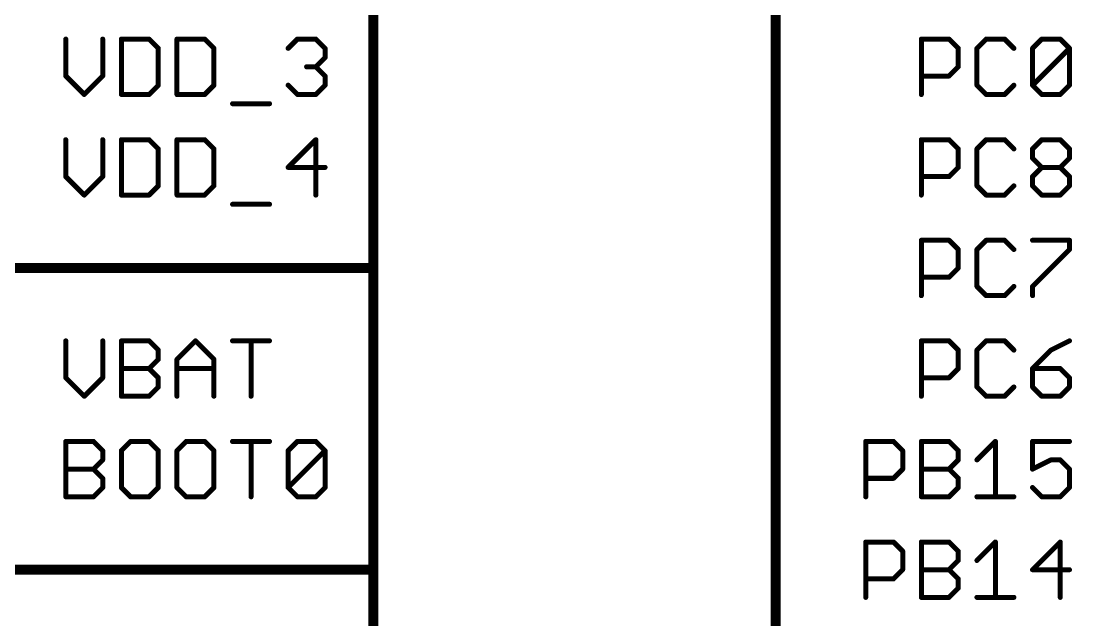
# Model space of a CAD drawing. Extents: x -173 to 61, y -47 to 113.
# Drawn here: x -21.59 to 4.94, y 39.37 to 54.5 of the extents above; entities that cross this region are included whole.
import ezdxf

# ---------------------------------------------------------------- set-up
doc = ezdxf.new("R2010")
doc.units = 0
doc.layers.add('94', color=14, linetype='CONTINUOUS')
doc.layers.add('95', color=251, linetype='CONTINUOUS')

msp = doc.modelspace()

# ---------------------------------------------------------------- linework, layer by layer
at = {"layer": '94', "const_width": 0.254}
for points in [[(-12.7, 66.04), (-12.7, 48.26)], [(-2.54, 55.88), (-2.54, -40.64)], [(-22.86, 48.26), (-12.7, 48.26)], [(-12.7, 48.26), (-12.7, 40.64)], [(-22.86, 40.64), (-12.7, 40.64)], [(-12.7, 40.64), (-12.7, 33.02)]]:
    msp.add_lwpolyline(points, dxfattribs=at)
at = {"layer": '94', "const_width": 0.127}
for points in [[(-12.6365, 48.26, 1), (-12.7635, 48.26)], [(-12.7635, 48.26, 1), (-12.6365, 48.26)], [(-12.7, 48.1965, 1), (-12.7, 48.3235)], [(-12.6365, 40.64, 1), (-12.7635, 40.64)], [(-12.7635, 40.64, 1), (-12.6365, 40.64)], [(-12.7, 40.5765, 1), (-12.7, 40.7035)]]:
    msp.add_lwpolyline(points, format="xyb", dxfattribs=at)
at = {"layer": '95', "const_width": 0.127}
for points in [[(-20.4597, 54.0397), (-20.4597, 53.1076)], [(-19.5276, 53.1076), (-19.5276, 54.0397)], [(-19.0564, 54.0397), (-19.0564, 52.6415)], [(-18.3573, 54.0397), (-19.0564, 54.0397)], [(-18.1243, 53.8067), (-18.3573, 54.0397)], [(-18.1243, 52.8745), (-18.1243, 53.8067)], [(-17.6531, 54.0397), (-17.6531, 52.6415)], [(-16.954, 54.0397), (-17.6531, 54.0397)], [(-16.721, 53.8067), (-16.954, 54.0397)], [(-16.721, 52.8745), (-16.721, 53.8067)], [(-14.8466, 53.8067), (-14.6136, 54.0397)], [(-14.6136, 54.0397), (-14.1475, 54.0397)], [(-14.1475, 54.0397), (-13.9145, 53.8067)], [(-13.9145, 53.8067), (-13.9145, 53.5736)], [(1.1369, 52.6415), (1.1369, 54.0397)], [(1.1369, 54.0397), (1.836, 54.0397)], [(1.836, 54.0397), (2.069, 53.8067)], [(2.069, 53.8067), (2.069, 53.3406)], [(2.7732, 54.0397), (2.5401, 53.8067)], [(2.5401, 53.8067), (2.5401, 52.8745)], [(3.2392, 54.0397), (2.7732, 54.0397)], [(3.4723, 53.8067), (3.2392, 54.0397)], [(3.9434, 53.8067), (4.1764, 54.0397)], [(3.9434, 52.8745), (3.9434, 53.8067)], [(3.9434, 52.8745), (4.8755, 53.8067)], [(4.1764, 54.0397), (4.6425, 54.0397)], [(4.6425, 54.0397), (4.8755, 53.8067)], [(4.8755, 53.8067), (4.8755, 52.8745)], [(-13.9145, 53.5736), (-14.1475, 53.3406)], [(-14.1475, 53.3406), (-14.3805, 53.3406)], [(-14.1475, 53.3406), (-13.9145, 53.1076)], [(2.069, 53.3406), (1.836, 53.1076)], [(-20.4597, 53.1076), (-19.9936, 52.6415)], [(-19.9936, 52.6415), (-19.5276, 53.1076)], [(-13.9145, 53.1076), (-13.9145, 52.8745)], [(1.836, 53.1076), (1.1369, 53.1076)], [(-18.3573, 52.6415), (-18.1243, 52.8745)], [(-16.954, 52.6415), (-16.721, 52.8745)], [(-14.6136, 52.6415), (-14.8466, 52.8745)], [(-13.9145, 52.8745), (-14.1475, 52.6415)], [(2.5401, 52.8745), (2.7732, 52.6415)], [(3.2392, 52.6415), (3.4723, 52.8745)], [(4.1764, 52.6415), (3.9434, 52.8745)], [(4.8755, 52.8745), (4.6425, 52.6415)], [(-19.0564, 52.6415), (-18.3573, 52.6415)], [(-17.6531, 52.6415), (-16.954, 52.6415)], [(-14.1475, 52.6415), (-14.6136, 52.6415)], [(2.7732, 52.6415), (3.2392, 52.6415)], [(4.6425, 52.6415), (4.1764, 52.6415)], [(-16.2499, 52.4085), (-15.3177, 52.4085)], [(-20.4597, 51.4997), (-20.4597, 50.5676)], [(-19.5276, 50.5676), (-19.5276, 51.4997)], [(-19.0564, 51.4997), (-19.0564, 50.1015)], [(-18.3573, 51.4997), (-19.0564, 51.4997)], [(-18.1243, 51.2667), (-18.3573, 51.4997)], [(-17.6531, 51.4997), (-17.6531, 50.1015)], [(-16.954, 51.4997), (-17.6531, 51.4997)], [(-16.721, 51.2667), (-16.954, 51.4997)], [(-14.1475, 51.4997), (-14.8466, 50.8006)], [(-14.1475, 50.1015), (-14.1475, 51.4997)], [(1.1369, 50.1015), (1.1369, 51.4997)], [(1.1369, 51.4997), (1.836, 51.4997)], [(1.836, 51.4997), (2.069, 51.2667)], [(2.7732, 51.4997), (2.5401, 51.2667)], [(3.2392, 51.4997), (2.7732, 51.4997)], [(3.4723, 51.2667), (3.2392, 51.4997)], [(3.9434, 51.2667), (4.1764, 51.4997)], [(4.1764, 51.4997), (4.6425, 51.4997)], [(4.6425, 51.4997), (4.8755, 51.2667)], [(-18.1243, 50.3345), (-18.1243, 51.2667)], [(-16.721, 50.3345), (-16.721, 51.2667)], [(2.069, 51.2667), (2.069, 50.8006)], [(2.5401, 51.2667), (2.5401, 50.3345)], [(3.9434, 51.0336), (3.9434, 51.2667)], [(4.8755, 51.2667), (4.8755, 51.0336)], [(4.1764, 50.8006), (3.9434, 51.0336)], [(4.8755, 51.0336), (4.6425, 50.8006)], [(-14.8466, 50.8006), (-13.9145, 50.8006)], [(2.069, 50.8006), (1.836, 50.5676)], [(3.9434, 50.5676), (4.1764, 50.8006)], [(4.1764, 50.8006), (4.6425, 50.8006)], [(4.6425, 50.8006), (4.8755, 50.5676)], [(-20.4597, 50.5676), (-19.9936, 50.1015)], [(-19.9936, 50.1015), (-19.5276, 50.5676)], [(1.836, 50.5676), (1.1369, 50.5676)], [(3.9434, 50.3345), (3.9434, 50.5676)], [(4.8755, 50.5676), (4.8755, 50.3345)], [(-19.0564, 50.1015), (-18.3573, 50.1015)], [(-18.3573, 50.1015), (-18.1243, 50.3345)], [(-17.6531, 50.1015), (-16.954, 50.1015)], [(-16.954, 50.1015), (-16.721, 50.3345)], [(2.5401, 50.3345), (2.7732, 50.1015)], [(2.7732, 50.1015), (3.2392, 50.1015)], [(3.2392, 50.1015), (3.4723, 50.3345)], [(4.1764, 50.1015), (3.9434, 50.3345)], [(4.6425, 50.1015), (4.1764, 50.1015)], [(4.8755, 50.3345), (4.6425, 50.1015)], [(-16.2499, 49.8685), (-15.3177, 49.8685)], [(1.1369, 47.5615), (1.1369, 48.9597)], [(1.1369, 48.9597), (1.836, 48.9597)], [(1.836, 48.9597), (2.069, 48.7267)], [(2.7732, 48.9597), (2.5401, 48.7267)], [(3.2392, 48.9597), (2.7732, 48.9597)], [(3.4723, 48.7267), (3.2392, 48.9597)], [(3.9434, 48.9597), (4.8755, 48.9597)], [(4.8755, 48.9597), (4.8755, 48.7267)], [(2.069, 48.7267), (2.069, 48.2606)], [(2.5401, 48.7267), (2.5401, 47.7945)], [(4.8755, 48.7267), (3.9434, 47.7945)], [(2.069, 48.2606), (1.836, 48.0276)], [(1.836, 48.0276), (1.1369, 48.0276)], [(2.5401, 47.7945), (2.7732, 47.5615)], [(3.2392, 47.5615), (3.4723, 47.7945)], [(3.9434, 47.7945), (3.9434, 47.5615)], [(2.7732, 47.5615), (3.2392, 47.5615)], [(-20.4597, 46.4197), (-20.4597, 45.4876)], [(-19.5276, 45.4876), (-19.5276, 46.4197)], [(-19.0564, 45.0215), (-19.0564, 46.4197)], [(-19.0564, 46.4197), (-18.3573, 46.4197)], [(-18.3573, 46.4197), (-18.1243, 46.1867)], [(-17.6531, 45.9536), (-17.1871, 46.4197)], [(-17.1871, 46.4197), (-16.721, 45.9536)], [(-16.2499, 46.4197), (-15.3177, 46.4197)], [(-15.7838, 45.0215), (-15.7838, 46.4197)], [(1.1369, 45.0215), (1.1369, 46.4197)], [(1.1369, 46.4197), (1.836, 46.4197)], [(1.836, 46.4197), (2.069, 46.1867)], [(2.7732, 46.4197), (2.5401, 46.1867)], [(3.2392, 46.4197), (2.7732, 46.4197)], [(3.4723, 46.1867), (3.2392, 46.4197)], [(4.8755, 46.4197), (4.4095, 46.1867)], [(-18.1243, 46.1867), (-18.1243, 45.9536)], [(2.069, 46.1867), (2.069, 45.7206)], [(2.5401, 46.1867), (2.5401, 45.2545)], [(4.4095, 46.1867), (3.9434, 45.7206)], [(-18.1243, 45.9536), (-18.3573, 45.7206)], [(-17.6531, 45.0215), (-17.6531, 45.9536)], [(-16.721, 45.9536), (-16.721, 45.0215)], [(-19.0564, 45.7206), (-18.3573, 45.7206)], [(-18.3573, 45.7206), (-18.1243, 45.4876)], [(-17.6531, 45.7206), (-16.721, 45.7206)], [(2.069, 45.7206), (1.836, 45.4876)], [(3.9434, 45.7206), (3.9434, 45.2545)], [(4.6425, 45.7206), (3.9434, 45.7206)], [(4.8755, 45.4876), (4.6425, 45.7206)], [(-20.4597, 45.4876), (-19.9936, 45.0215)], [(-19.9936, 45.0215), (-19.5276, 45.4876)], [(-18.1243, 45.4876), (-18.1243, 45.2545)], [(1.836, 45.4876), (1.1369, 45.4876)], [(4.8755, 45.2545), (4.8755, 45.4876)], [(-18.1243, 45.2545), (-18.3573, 45.0215)], [(2.5401, 45.2545), (2.7732, 45.0215)], [(3.2392, 45.0215), (3.4723, 45.2545)], [(3.9434, 45.2545), (4.1764, 45.0215)], [(4.6425, 45.0215), (4.8755, 45.2545)], [(-18.3573, 45.0215), (-19.0564, 45.0215)], [(2.7732, 45.0215), (3.2392, 45.0215)], [(4.1764, 45.0215), (4.6425, 45.0215)], [(-20.4597, 42.4815), (-20.4597, 43.8797)], [(-20.4597, 43.8797), (-19.7606, 43.8797)], [(-19.7606, 43.8797), (-19.5276, 43.6467)], [(-18.8234, 43.8797), (-19.0564, 43.6467)], [(-18.3573, 43.8797), (-18.8234, 43.8797)], [(-18.1243, 43.6467), (-18.3573, 43.8797)], [(-17.4201, 43.8797), (-17.6531, 43.6467)], [(-16.954, 43.8797), (-17.4201, 43.8797)], [(-16.721, 43.6467), (-16.954, 43.8797)], [(-16.2499, 43.8797), (-15.3177, 43.8797)], [(-15.7838, 42.4815), (-15.7838, 43.8797)], [(-14.8466, 43.6467), (-14.6136, 43.8797)], [(-14.6136, 43.8797), (-14.1475, 43.8797)], [(-14.1475, 43.8797), (-13.9145, 43.6467)], [(-0.2664, 42.4815), (-0.2664, 43.8797)], [(-0.2664, 43.8797), (0.4327, 43.8797)], [(0.4327, 43.8797), (0.6657, 43.6467)], [(1.1369, 42.4815), (1.1369, 43.8797)], [(1.1369, 43.8797), (1.836, 43.8797)], [(1.836, 43.8797), (2.069, 43.6467)], [(2.5401, 43.4136), (3.0062, 43.8797)], [(3.0062, 43.8797), (3.0062, 42.4815)], [(4.8755, 43.8797), (3.9434, 43.8797)], [(3.9434, 43.8797), (3.9434, 43.1806)], [(-19.5276, 43.6467), (-19.5276, 43.4136)], [(-19.0564, 43.6467), (-19.0564, 42.7145)], [(-18.1243, 42.7145), (-18.1243, 43.6467)], [(-17.6531, 43.6467), (-17.6531, 42.7145)], [(-16.721, 42.7145), (-16.721, 43.6467)], [(-14.8466, 42.7145), (-14.8466, 43.6467)], [(-14.8466, 42.7145), (-13.9145, 43.6467)], [(-13.9145, 43.6467), (-13.9145, 42.7145)], [(0.6657, 43.6467), (0.6657, 43.1806)], [(2.069, 43.6467), (2.069, 43.4136)], [(-20.4597, 43.1806), (-19.7606, 43.1806)], [(-19.5276, 43.4136), (-19.7606, 43.1806)], [(-19.7606, 43.1806), (-19.5276, 42.9476)], [(0.6657, 43.1806), (0.4327, 42.9476)], [(1.1369, 43.1806), (1.836, 43.1806)], [(2.069, 43.4136), (1.836, 43.1806)], [(1.836, 43.1806), (2.069, 42.9476)], [(3.9434, 43.1806), (4.4095, 43.4136)], [(4.4095, 43.4136), (4.6425, 43.4136)], [(4.6425, 43.4136), (4.8755, 43.1806)], [(4.8755, 43.1806), (4.8755, 42.7145)], [(-19.5276, 42.9476), (-19.5276, 42.7145)], [(0.4327, 42.9476), (-0.2664, 42.9476)], [(2.069, 42.9476), (2.069, 42.7145)], [(-19.5276, 42.7145), (-19.7606, 42.4815)], [(-19.0564, 42.7145), (-18.8234, 42.4815)], [(-18.3573, 42.4815), (-18.1243, 42.7145)], [(-17.6531, 42.7145), (-17.4201, 42.4815)], [(-16.954, 42.4815), (-16.721, 42.7145)], [(-14.6136, 42.4815), (-14.8466, 42.7145)], [(-13.9145, 42.7145), (-14.1475, 42.4815)], [(2.069, 42.7145), (1.836, 42.4815)], [(4.1764, 42.4815), (3.9434, 42.7145)], [(4.8755, 42.7145), (4.6425, 42.4815)], [(-19.7606, 42.4815), (-20.4597, 42.4815)], [(-18.8234, 42.4815), (-18.3573, 42.4815)], [(-17.4201, 42.4815), (-16.954, 42.4815)], [(-14.1475, 42.4815), (-14.6136, 42.4815)], [(1.836, 42.4815), (1.1369, 42.4815)], [(2.5401, 42.4815), (3.4723, 42.4815)], [(4.6425, 42.4815), (4.1764, 42.4815)], [(-0.2664, 39.9415), (-0.2664, 41.3397)], [(-0.2664, 41.3397), (0.4327, 41.3397)], [(0.4327, 41.3397), (0.6657, 41.1067)], [(1.1369, 39.9415), (1.1369, 41.3397)], [(1.1369, 41.3397), (1.836, 41.3397)], [(1.836, 41.3397), (2.069, 41.1067)], [(2.5401, 40.8736), (3.0062, 41.3397)], [(3.0062, 41.3397), (3.0062, 39.9415)], [(4.6425, 41.3397), (3.9434, 40.6406)], [(4.6425, 39.9415), (4.6425, 41.3397)], [(0.6657, 41.1067), (0.6657, 40.6406)], [(2.069, 41.1067), (2.069, 40.8736)], [(2.069, 40.8736), (1.836, 40.6406)], [(0.6657, 40.6406), (0.4327, 40.4076)], [(1.1369, 40.6406), (1.836, 40.6406)], [(1.836, 40.6406), (2.069, 40.4076)], [(3.9434, 40.6406), (4.8755, 40.6406)], [(0.4327, 40.4076), (-0.2664, 40.4076)], [(2.069, 40.4076), (2.069, 40.1745)], [(2.069, 40.1745), (1.836, 39.9415)], [(1.836, 39.9415), (1.1369, 39.9415)], [(2.5401, 39.9415), (3.4723, 39.9415)]]:
    msp.add_lwpolyline(points, dxfattribs=at)
at = {"layer": '95', "const_width": 0.0635}
for points in [[(-20.428, 54.0397, 1), (-20.4915, 54.0397)], [(-19.4958, 54.0397, 1), (-19.5593, 54.0397)], [(-19.0247, 54.0397, 1), (-19.0882, 54.0397)], [(-19.0564, 54.0714, 1), (-19.0564, 54.0079)], [(-18.3349, 54.0621, 1), (-18.3798, 54.0172)], [(-18.3573, 54.0079, 1), (-18.3573, 54.0714)], [(-18.0925, 53.8067, 1), (-18.156, 53.8067)], [(-18.1467, 53.7842, 1), (-18.1018, 53.8291)], [(-17.6214, 54.0397, 1), (-17.6849, 54.0397)], [(-17.6531, 54.0714, 1), (-17.6531, 54.0079)], [(-16.9316, 54.0621, 1), (-16.9765, 54.0172)], [(-16.954, 54.0079, 1), (-16.954, 54.0714)], [(-16.6893, 53.8067, 1), (-16.7528, 53.8067)], [(-16.7435, 53.7842, 1), (-16.6986, 53.8291)], [(-14.869, 53.8291, 1), (-14.8241, 53.7842)], [(-14.6136, 54.0714, 1), (-14.6136, 54.0079)], [(-14.5911, 54.0172, 1), (-14.636, 54.0621)], [(-14.125, 54.0621, 1), (-14.1699, 54.0172)], [(-14.1475, 54.0079, 1), (-14.1475, 54.0714)], [(-13.8827, 53.8067, 1), (-13.9462, 53.8067)], [(-13.9369, 53.7842, 1), (-13.892, 53.8291)], [(1.1686, 54.0397, 1), (1.1051, 54.0397)], [(1.1369, 54.0714, 1), (1.1369, 54.0079)], [(1.8584, 54.0621, 1), (1.8135, 54.0172)], [(1.836, 54.0079, 1), (1.836, 54.0714)], [(2.1007, 53.8067, 1), (2.0372, 53.8067)], [(2.0465, 53.7842, 1), (2.0914, 53.8291)], [(2.5719, 53.8067, 1), (2.5084, 53.8067)], [(2.5177, 53.8291, 1), (2.5626, 53.7842)], [(2.7732, 54.0714, 1), (2.7732, 54.0079)], [(2.7956, 54.0172, 1), (2.7507, 54.0621)], [(3.2617, 54.0621, 1), (3.2168, 54.0172)], [(3.2392, 54.0079, 1), (3.2392, 54.0714)], [(3.4498, 53.7842, 1), (3.4947, 53.8291)], [(3.9752, 53.8067, 1), (3.9117, 53.8067)], [(3.921, 53.8291, 1), (3.9659, 53.7842)], [(4.1764, 54.0714, 1), (4.1764, 54.0079)], [(4.1989, 54.0172, 1), (4.154, 54.0621)], [(4.665, 54.0621, 1), (4.6201, 54.0172)], [(4.6425, 54.0079, 1), (4.6425, 54.0714)], [(4.9073, 53.8067, 1), (4.8438, 53.8067)], [(4.898, 53.7842, 1), (4.8531, 53.8291)], [(4.8531, 53.7842, 1), (4.898, 53.8291)], [(-13.9462, 53.5736, 1), (-13.8827, 53.5736)], [(-13.892, 53.5512, 1), (-13.9369, 53.5961)], [(-14.3805, 53.3723, 1), (-14.3805, 53.3088)], [(-14.125, 53.363, 1), (-14.1699, 53.3181)], [(-14.1699, 53.363, 1), (-14.125, 53.3181)], [(-14.1475, 53.3088, 1), (-14.1475, 53.3723)], [(2.0372, 53.3406, 1), (2.1007, 53.3406)], [(2.0914, 53.3181, 1), (2.0465, 53.363)], [(-20.4372, 53.13, 1), (-20.4822, 53.0851)], [(-20.4915, 53.1076, 1), (-20.428, 53.1076)], [(-19.5593, 53.1076, 1), (-19.4958, 53.1076)], [(-19.5051, 53.0851, 1), (-19.55, 53.13)], [(-13.8827, 53.1076, 1), (-13.9462, 53.1076)], [(-13.9369, 53.0851, 1), (-13.892, 53.13)], [(1.1369, 53.1393, 1), (1.1369, 53.0758)], [(1.8135, 53.13, 1), (1.8584, 53.0851)], [(1.836, 53.0758, 1), (1.836, 53.1393)], [(-18.156, 52.8745, 1), (-18.0925, 52.8745)], [(-18.1018, 52.8521, 1), (-18.1467, 52.897)], [(-16.7528, 52.8745, 1), (-16.6893, 52.8745)], [(-16.6986, 52.8521, 1), (-16.7435, 52.897)], [(-14.8241, 52.897, 1), (-14.869, 52.8521)], [(-13.9462, 52.8745, 1), (-13.8827, 52.8745)], [(-13.892, 52.8521, 1), (-13.9369, 52.897)], [(2.5084, 52.8745, 1), (2.5719, 52.8745)], [(2.5626, 52.897, 1), (2.5177, 52.8521)], [(3.4947, 52.8521, 1), (3.4498, 52.897)], [(3.9659, 52.897, 1), (3.921, 52.8521)], [(3.921, 52.897, 1), (3.9659, 52.8521)], [(3.9117, 52.8745, 1), (3.9752, 52.8745)], [(4.8438, 52.8745, 1), (4.9073, 52.8745)], [(4.898, 52.8521, 1), (4.8531, 52.897)], [(-20.0161, 52.664, 1), (-19.9712, 52.619)], [(-20.0161, 52.619, 1), (-19.9712, 52.664)], [(-19.0564, 52.6733, 1), (-19.0564, 52.6097)], [(-19.0882, 52.6415, 1), (-19.0247, 52.6415)], [(-18.3798, 52.664, 1), (-18.3349, 52.619)], [(-18.3573, 52.6097, 1), (-18.3573, 52.6733)], [(-17.6531, 52.6733, 1), (-17.6531, 52.6097)], [(-17.6849, 52.6415, 1), (-17.6214, 52.6415)], [(-16.9765, 52.664, 1), (-16.9316, 52.619)], [(-16.954, 52.6097, 1), (-16.954, 52.6733)], [(-14.6136, 52.6733, 1), (-14.6136, 52.6097)], [(-14.636, 52.619, 1), (-14.5911, 52.664)], [(-14.1699, 52.664, 1), (-14.125, 52.619)], [(-14.1475, 52.6097, 1), (-14.1475, 52.6733)], [(1.1051, 52.6415, 1), (1.1686, 52.6415)], [(2.7732, 52.6733, 1), (2.7732, 52.6097)], [(2.7507, 52.619, 1), (2.7956, 52.664)], [(3.2168, 52.664, 1), (3.2617, 52.619)], [(3.2392, 52.6097, 1), (3.2392, 52.6733)], [(4.1764, 52.6733, 1), (4.1764, 52.6097)], [(4.154, 52.619, 1), (4.1989, 52.664)], [(4.6201, 52.664, 1), (4.665, 52.619)], [(4.6425, 52.6097, 1), (4.6425, 52.6733)], [(-16.2499, 52.4402, 1), (-16.2499, 52.3767)], [(-15.3177, 52.3767, 1), (-15.3177, 52.4402)], [(-20.428, 51.4997, 1), (-20.4915, 51.4997)], [(-19.4958, 51.4997, 1), (-19.5593, 51.4997)], [(-19.0247, 51.4997, 1), (-19.0882, 51.4997)], [(-19.0564, 51.5314, 1), (-19.0564, 51.4679)], [(-18.3349, 51.5221, 1), (-18.3798, 51.4772)], [(-18.3573, 51.4679, 1), (-18.3573, 51.5314)], [(-17.6214, 51.4997, 1), (-17.6849, 51.4997)], [(-17.6531, 51.5314, 1), (-17.6531, 51.4679)], [(-16.9316, 51.5221, 1), (-16.9765, 51.4772)], [(-16.954, 51.4679, 1), (-16.954, 51.5314)], [(-14.1157, 51.4997, 1), (-14.1792, 51.4997)], [(-14.125, 51.4772, 1), (-14.1699, 51.5221)], [(1.1686, 51.4997, 1), (1.1051, 51.4997)], [(1.1369, 51.5314, 1), (1.1369, 51.4679)], [(1.8584, 51.5221, 1), (1.8135, 51.4772)], [(1.836, 51.4679, 1), (1.836, 51.5314)], [(2.7732, 51.5314, 1), (2.7732, 51.4679)], [(2.7956, 51.4772, 1), (2.7507, 51.5221)], [(3.2617, 51.5221, 1), (3.2168, 51.4772)], [(3.2392, 51.4679, 1), (3.2392, 51.5314)], [(4.1764, 51.5314, 1), (4.1764, 51.4679)], [(4.1989, 51.4772, 1), (4.154, 51.5221)], [(4.665, 51.5221, 1), (4.6201, 51.4772)], [(4.6425, 51.4679, 1), (4.6425, 51.5314)], [(-18.0925, 51.2667, 1), (-18.156, 51.2667)], [(-18.1467, 51.2442, 1), (-18.1018, 51.2891)], [(-16.6893, 51.2667, 1), (-16.7528, 51.2667)], [(-16.7435, 51.2442, 1), (-16.6986, 51.2891)], [(2.1007, 51.2667, 1), (2.0372, 51.2667)], [(2.0465, 51.2442, 1), (2.0914, 51.2891)], [(2.5719, 51.2667, 1), (2.5084, 51.2667)], [(2.5177, 51.2891, 1), (2.5626, 51.2442)], [(3.4498, 51.2442, 1), (3.4947, 51.2891)], [(3.9752, 51.2667, 1), (3.9117, 51.2667)], [(3.921, 51.2891, 1), (3.9659, 51.2442)], [(4.9073, 51.2667, 1), (4.8438, 51.2667)], [(4.8531, 51.2442, 1), (4.898, 51.2891)], [(3.9659, 51.0561, 1), (3.921, 51.0112)], [(3.9117, 51.0336, 1), (3.9752, 51.0336)], [(4.8438, 51.0336, 1), (4.9073, 51.0336)], [(4.898, 51.0112, 1), (4.8531, 51.0561)], [(-14.8466, 50.8323, 1), (-14.8466, 50.7688)], [(-14.869, 50.823, 1), (-14.8241, 50.7781)], [(-13.9145, 50.7688, 1), (-13.9145, 50.8323)], [(2.0372, 50.8006, 1), (2.1007, 50.8006)], [(2.0914, 50.7781, 1), (2.0465, 50.823)], [(4.1764, 50.8323, 1), (4.1764, 50.7688)], [(4.1989, 50.7781, 1), (4.154, 50.823)], [(4.154, 50.7781, 1), (4.1989, 50.823)], [(4.665, 50.823, 1), (4.6201, 50.7781)], [(4.6201, 50.823, 1), (4.665, 50.7781)], [(4.6425, 50.7688, 1), (4.6425, 50.8323)], [(-20.4372, 50.59, 1), (-20.4822, 50.5451)], [(-20.4915, 50.5676, 1), (-20.428, 50.5676)], [(-19.5593, 50.5676, 1), (-19.4958, 50.5676)], [(-19.5051, 50.5451, 1), (-19.55, 50.59)], [(1.1369, 50.5993, 1), (1.1369, 50.5358)], [(1.8135, 50.59, 1), (1.8584, 50.5451)], [(1.836, 50.5358, 1), (1.836, 50.5993)], [(3.9752, 50.5676, 1), (3.9117, 50.5676)], [(3.921, 50.59, 1), (3.9659, 50.5451)], [(4.9073, 50.5676, 1), (4.8438, 50.5676)], [(4.8531, 50.5451, 1), (4.898, 50.59)], [(-20.0161, 50.124, 1), (-19.9712, 50.079)], [(-20.0161, 50.079, 1), (-19.9712, 50.124)], [(-19.0564, 50.1333, 1), (-19.0564, 50.0697)], [(-18.3798, 50.124, 1), (-18.3349, 50.079)], [(-18.3573, 50.0697, 1), (-18.3573, 50.1333)], [(-18.156, 50.3345, 1), (-18.0925, 50.3345)], [(-18.1018, 50.3121, 1), (-18.1467, 50.357)], [(-17.6531, 50.1333, 1), (-17.6531, 50.0697)], [(-16.9765, 50.124, 1), (-16.9316, 50.079)], [(-16.954, 50.0697, 1), (-16.954, 50.1333)], [(-16.7528, 50.3345, 1), (-16.6893, 50.3345)], [(-16.6986, 50.3121, 1), (-16.7435, 50.357)], [(2.5084, 50.3345, 1), (2.5719, 50.3345)], [(2.5626, 50.357, 1), (2.5177, 50.3121)], [(2.7732, 50.1333, 1), (2.7732, 50.0697)], [(2.7507, 50.079, 1), (2.7956, 50.124)], [(3.2168, 50.124, 1), (3.2617, 50.079)], [(3.2392, 50.0697, 1), (3.2392, 50.1333)], [(3.4947, 50.3121, 1), (3.4498, 50.357)], [(3.9659, 50.357, 1), (3.921, 50.3121)], [(3.9117, 50.3345, 1), (3.9752, 50.3345)], [(4.1764, 50.1333, 1), (4.1764, 50.0697)], [(4.154, 50.079, 1), (4.1989, 50.124)], [(4.6201, 50.124, 1), (4.665, 50.079)], [(4.6425, 50.0697, 1), (4.6425, 50.1333)], [(4.8438, 50.3345, 1), (4.9073, 50.3345)], [(4.898, 50.3121, 1), (4.8531, 50.357)], [(-19.0882, 50.1015, 1), (-19.0247, 50.1015)], [(-17.6849, 50.1015, 1), (-17.6214, 50.1015)], [(-16.2499, 49.9002, 1), (-16.2499, 49.8367)], [(-15.3177, 49.8367, 1), (-15.3177, 49.9002)], [(-14.1792, 50.1015, 1), (-14.1157, 50.1015)], [(1.1051, 50.1015, 1), (1.1686, 50.1015)], [(1.1686, 48.9597, 1), (1.1051, 48.9597)], [(1.1369, 48.9914, 1), (1.1369, 48.9279)], [(1.8584, 48.9821, 1), (1.8135, 48.9372)], [(1.836, 48.9279, 1), (1.836, 48.9914)], [(2.7732, 48.9914, 1), (2.7732, 48.9279)], [(2.7956, 48.9372, 1), (2.7507, 48.9821)], [(3.2617, 48.9821, 1), (3.2168, 48.9372)], [(3.2392, 48.9279, 1), (3.2392, 48.9914)], [(3.9434, 48.9914, 1), (3.9434, 48.9279)], [(4.9073, 48.9597, 1), (4.8438, 48.9597)], [(4.8755, 48.9279, 1), (4.8755, 48.9914)], [(2.1007, 48.7267, 1), (2.0372, 48.7267)], [(2.0465, 48.7042, 1), (2.0914, 48.7491)], [(2.5719, 48.7267, 1), (2.5084, 48.7267)], [(2.5177, 48.7491, 1), (2.5626, 48.7042)], [(3.4498, 48.7042, 1), (3.4947, 48.7491)], [(4.8438, 48.7267, 1), (4.9073, 48.7267)], [(4.898, 48.7042, 1), (4.8531, 48.7491)], [(2.0372, 48.2606, 1), (2.1007, 48.2606)], [(2.0914, 48.2381, 1), (2.0465, 48.283)], [(1.1369, 48.0593, 1), (1.1369, 47.9958)], [(1.8135, 48.05, 1), (1.8584, 48.0051)], [(1.836, 47.9958, 1), (1.836, 48.0593)], [(2.5084, 47.7945, 1), (2.5719, 47.7945)], [(2.5626, 47.817, 1), (2.5177, 47.7721)], [(3.4947, 47.7721, 1), (3.4498, 47.817)], [(3.9752, 47.7945, 1), (3.9117, 47.7945)], [(3.921, 47.817, 1), (3.9659, 47.7721)], [(1.1051, 47.5615, 1), (1.1686, 47.5615)], [(2.7732, 47.5933, 1), (2.7732, 47.5297)], [(2.7507, 47.539, 1), (2.7956, 47.584)], [(3.2168, 47.584, 1), (3.2617, 47.539)], [(3.2392, 47.5297, 1), (3.2392, 47.5933)], [(3.9117, 47.5615, 1), (3.9752, 47.5615)], [(-20.428, 46.4197, 1), (-20.4915, 46.4197)], [(-19.4958, 46.4197, 1), (-19.5593, 46.4197)], [(-19.0247, 46.4197, 1), (-19.0882, 46.4197)], [(-19.0564, 46.4514, 1), (-19.0564, 46.3879)], [(-18.3349, 46.4421, 1), (-18.3798, 46.3972)], [(-18.3573, 46.3879, 1), (-18.3573, 46.4514)], [(-17.1646, 46.4421, 1), (-17.2095, 46.3972)], [(-17.1646, 46.3972, 1), (-17.2095, 46.4421)], [(-16.2499, 46.4514, 1), (-16.2499, 46.3879)], [(-15.7521, 46.4197, 1), (-15.8156, 46.4197)], [(-15.3177, 46.3879, 1), (-15.3177, 46.4514)], [(1.1686, 46.4197, 1), (1.1051, 46.4197)], [(1.1369, 46.4514, 1), (1.1369, 46.3879)], [(1.8584, 46.4421, 1), (1.8135, 46.3972)], [(1.836, 46.3879, 1), (1.836, 46.4514)], [(2.7732, 46.4514, 1), (2.7732, 46.3879)], [(2.7956, 46.3972, 1), (2.7507, 46.4421)], [(3.2617, 46.4421, 1), (3.2168, 46.3972)], [(3.2392, 46.3879, 1), (3.2392, 46.4514)], [(4.8897, 46.3913, 1), (4.8613, 46.4481)], [(-18.0925, 46.1867, 1), (-18.156, 46.1867)], [(-18.1467, 46.1642, 1), (-18.1018, 46.2091)], [(2.1007, 46.1867, 1), (2.0372, 46.1867)], [(2.0465, 46.1642, 1), (2.0914, 46.2091)], [(2.5719, 46.1867, 1), (2.5084, 46.1867)], [(2.5177, 46.2091, 1), (2.5626, 46.1642)], [(3.4498, 46.1642, 1), (3.4947, 46.2091)], [(4.3953, 46.2151, 1), (4.4237, 46.1583)], [(4.4319, 46.1642, 1), (4.387, 46.2091)], [(-18.156, 45.9536, 1), (-18.0925, 45.9536)], [(-18.1018, 45.9312, 1), (-18.1467, 45.9761)], [(-17.6214, 45.9536, 1), (-17.6849, 45.9536)], [(-17.6756, 45.9761, 1), (-17.6307, 45.9312)], [(-16.6893, 45.9536, 1), (-16.7528, 45.9536)], [(-16.7435, 45.9312, 1), (-16.6986, 45.9761)], [(-19.0564, 45.7523, 1), (-19.0564, 45.6888)], [(-18.3349, 45.743, 1), (-18.3798, 45.6981)], [(-18.3798, 45.743, 1), (-18.3349, 45.6981)], [(-18.3573, 45.6888, 1), (-18.3573, 45.7523)], [(-17.6531, 45.7523, 1), (-17.6531, 45.6888)], [(-16.721, 45.6888, 1), (-16.721, 45.7523)], [(2.0372, 45.7206, 1), (2.1007, 45.7206)], [(2.0914, 45.6981, 1), (2.0465, 45.743)], [(3.9434, 45.7523, 1), (3.9434, 45.6888)], [(3.9752, 45.7206, 1), (3.9117, 45.7206)], [(3.921, 45.743, 1), (3.9659, 45.6981)], [(4.665, 45.743, 1), (4.6201, 45.6981)], [(4.6425, 45.6888, 1), (4.6425, 45.7523)], [(-20.4372, 45.51, 1), (-20.4822, 45.4651)], [(-20.4915, 45.4876, 1), (-20.428, 45.4876)], [(-19.5593, 45.4876, 1), (-19.4958, 45.4876)], [(-19.5051, 45.4651, 1), (-19.55, 45.51)], [(-18.0925, 45.4876, 1), (-18.156, 45.4876)], [(-18.1467, 45.4651, 1), (-18.1018, 45.51)], [(1.1369, 45.5193, 1), (1.1369, 45.4558)], [(1.8135, 45.51, 1), (1.8584, 45.4651)], [(1.836, 45.4558, 1), (1.836, 45.5193)], [(4.9073, 45.4876, 1), (4.8438, 45.4876)], [(4.8531, 45.4651, 1), (4.898, 45.51)], [(-18.156, 45.2545, 1), (-18.0925, 45.2545)], [(-18.1018, 45.2321, 1), (-18.1467, 45.277)], [(2.5084, 45.2545, 1), (2.5719, 45.2545)], [(2.5626, 45.277, 1), (2.5177, 45.2321)], [(3.4947, 45.2321, 1), (3.4498, 45.277)], [(3.9659, 45.277, 1), (3.921, 45.2321)], [(3.9117, 45.2545, 1), (3.9752, 45.2545)], [(4.8438, 45.2545, 1), (4.9073, 45.2545)], [(4.898, 45.2321, 1), (4.8531, 45.277)], [(-20.0161, 45.044, 1), (-19.9712, 44.999)], [(-20.0161, 44.999, 1), (-19.9712, 45.044)], [(-19.0564, 45.0533, 1), (-19.0564, 44.9898)], [(-19.0882, 45.0215, 1), (-19.0247, 45.0215)], [(-18.3798, 45.044, 1), (-18.3349, 44.999)], [(-18.3573, 44.9898, 1), (-18.3573, 45.0533)], [(-17.6849, 45.0215, 1), (-17.6214, 45.0215)], [(-16.7528, 45.0215, 1), (-16.6893, 45.0215)], [(-15.8156, 45.0215, 1), (-15.7521, 45.0215)], [(1.1051, 45.0215, 1), (1.1686, 45.0215)], [(2.7732, 45.0533, 1), (2.7732, 44.9898)], [(2.7507, 44.999, 1), (2.7956, 45.044)], [(3.2168, 45.044, 1), (3.2617, 44.999)], [(3.2392, 44.9898, 1), (3.2392, 45.0533)], [(4.1764, 45.0533, 1), (4.1764, 44.9898)], [(4.154, 44.999, 1), (4.1989, 45.044)], [(4.6201, 45.044, 1), (4.665, 44.999)], [(4.6425, 44.9898, 1), (4.6425, 45.0533)], [(-20.428, 43.8797, 1), (-20.4915, 43.8797)], [(-20.4597, 43.9114, 1), (-20.4597, 43.8479)], [(-19.7382, 43.9021, 1), (-19.7831, 43.8572)], [(-19.7606, 43.8479, 1), (-19.7606, 43.9114)], [(-18.8234, 43.9114, 1), (-18.8234, 43.8479)], [(-18.8009, 43.8572, 1), (-18.8458, 43.9021)], [(-18.3349, 43.9021, 1), (-18.3798, 43.8572)], [(-18.3573, 43.8479, 1), (-18.3573, 43.9114)], [(-17.4201, 43.9114, 1), (-17.4201, 43.8479)], [(-17.3977, 43.8572, 1), (-17.4426, 43.9021)], [(-16.9316, 43.9021, 1), (-16.9765, 43.8572)], [(-16.954, 43.8479, 1), (-16.954, 43.9114)], [(-16.2499, 43.9114, 1), (-16.2499, 43.8479)], [(-15.7521, 43.8797, 1), (-15.8156, 43.8797)], [(-15.3177, 43.8479, 1), (-15.3177, 43.9114)], [(-14.6136, 43.9114, 1), (-14.6136, 43.8479)], [(-14.5911, 43.8572, 1), (-14.636, 43.9021)], [(-14.125, 43.9021, 1), (-14.1699, 43.8572)], [(-14.1475, 43.8479, 1), (-14.1475, 43.9114)], [(-0.2347, 43.8797, 1), (-0.2982, 43.8797)], [(-0.2664, 43.9114, 1), (-0.2664, 43.8479)], [(0.4551, 43.9021, 1), (0.4102, 43.8572)], [(0.4327, 43.8479, 1), (0.4327, 43.9114)], [(1.1686, 43.8797, 1), (1.1051, 43.8797)], [(1.1369, 43.9114, 1), (1.1369, 43.8479)], [(1.8584, 43.9021, 1), (1.8135, 43.8572)], [(1.836, 43.8479, 1), (1.836, 43.9114)], [(3.038, 43.8797, 1), (2.9745, 43.8797)], [(3.0287, 43.8572, 1), (2.9838, 43.9021)], [(3.9434, 43.9114, 1), (3.9434, 43.8479)], [(3.9752, 43.8797, 1), (3.9117, 43.8797)], [(4.8755, 43.8479, 1), (4.8755, 43.9114)], [(-19.4958, 43.6467, 1), (-19.5593, 43.6467)], [(-19.55, 43.6242, 1), (-19.5051, 43.6691)], [(-19.0247, 43.6467, 1), (-19.0882, 43.6467)], [(-19.0789, 43.6691, 1), (-19.034, 43.6242)], [(-18.0925, 43.6467, 1), (-18.156, 43.6467)], [(-18.1467, 43.6242, 1), (-18.1018, 43.6691)], [(-17.6214, 43.6467, 1), (-17.6849, 43.6467)], [(-17.6756, 43.6691, 1), (-17.6307, 43.6242)], [(-16.6893, 43.6467, 1), (-16.7528, 43.6467)], [(-16.7435, 43.6242, 1), (-16.6986, 43.6691)], [(-14.8148, 43.6467, 1), (-14.8783, 43.6467)], [(-14.869, 43.6691, 1), (-14.8241, 43.6242)], [(-13.8827, 43.6467, 1), (-13.9462, 43.6467)], [(-13.892, 43.6242, 1), (-13.9369, 43.6691)], [(-13.9369, 43.6242, 1), (-13.892, 43.6691)], [(0.6975, 43.6467, 1), (0.634, 43.6467)], [(0.6433, 43.6242, 1), (0.6882, 43.6691)], [(2.1007, 43.6467, 1), (2.0372, 43.6467)], [(2.0465, 43.6242, 1), (2.0914, 43.6691)], [(-20.4597, 43.2123, 1), (-20.4597, 43.1488)], [(-19.7382, 43.203, 1), (-19.7831, 43.1581)], [(-19.7606, 43.1488, 1), (-19.7606, 43.2123)], [(-19.5593, 43.4136, 1), (-19.4958, 43.4136)], [(-19.5051, 43.3912, 1), (-19.55, 43.4361)], [(0.6882, 43.1581, 1), (0.6433, 43.203)], [(1.1369, 43.2123, 1), (1.1369, 43.1488)], [(1.8584, 43.203, 1), (1.8135, 43.1581)], [(1.836, 43.1488, 1), (1.836, 43.2123)], [(2.0372, 43.4136, 1), (2.1007, 43.4136)], [(2.0914, 43.3912, 1), (2.0465, 43.4361)], [(2.5177, 43.4361, 1), (2.5626, 43.3912)], [(4.4095, 43.4454, 1), (4.4095, 43.3819)], [(4.4237, 43.3852, 1), (4.3953, 43.442)], [(4.665, 43.4361, 1), (4.6201, 43.3912)], [(4.6425, 43.3819, 1), (4.6425, 43.4454)], [(4.9073, 43.1806, 1), (4.8438, 43.1806)], [(-19.7831, 43.203, 1), (-19.7382, 43.1581)], [(-19.4958, 42.9476, 1), (-19.5593, 42.9476)], [(-19.55, 42.9251, 1), (-19.5051, 42.97)], [(-0.2664, 42.9793, 1), (-0.2664, 42.9158)], [(0.4102, 42.97, 1), (0.4551, 42.9251)], [(0.4327, 42.9158, 1), (0.4327, 42.9793)], [(0.634, 43.1806, 1), (0.6975, 43.1806)], [(1.8135, 43.203, 1), (1.8584, 43.1581)], [(2.1007, 42.9476, 1), (2.0372, 42.9476)], [(2.0465, 42.9251, 1), (2.0914, 42.97)], [(3.9292, 43.209, 1), (3.9576, 43.1522)], [(3.9117, 43.1806, 1), (3.9752, 43.1806)], [(4.8531, 43.1581, 1), (4.898, 43.203)], [(-19.5593, 42.7145, 1), (-19.4958, 42.7145)], [(-19.5051, 42.6921, 1), (-19.55, 42.737)], [(-19.034, 42.737, 1), (-19.0789, 42.6921)], [(-19.0882, 42.7145, 1), (-19.0247, 42.7145)], [(-18.156, 42.7145, 1), (-18.0925, 42.7145)], [(-18.1018, 42.6921, 1), (-18.1467, 42.737)], [(-17.6307, 42.737, 1), (-17.6756, 42.6921)], [(-17.6849, 42.7145, 1), (-17.6214, 42.7145)], [(-16.7528, 42.7145, 1), (-16.6893, 42.7145)], [(-16.6986, 42.6921, 1), (-16.7435, 42.737)], [(-14.8783, 42.7145, 1), (-14.8148, 42.7145)], [(-14.8241, 42.737, 1), (-14.869, 42.6921)], [(-14.869, 42.737, 1), (-14.8241, 42.6921)], [(-13.9462, 42.7145, 1), (-13.8827, 42.7145)], [(-13.892, 42.6921, 1), (-13.9369, 42.737)], [(2.0372, 42.7145, 1), (2.1007, 42.7145)], [(2.0914, 42.6921, 1), (2.0465, 42.737)], [(3.9659, 42.737, 1), (3.921, 42.6921)], [(4.8438, 42.7145, 1), (4.9073, 42.7145)], [(4.898, 42.6921, 1), (4.8531, 42.737)], [(-20.4597, 42.5133, 1), (-20.4597, 42.4498)], [(-20.4915, 42.4815, 1), (-20.428, 42.4815)], [(-19.7831, 42.504, 1), (-19.7382, 42.459)], [(-19.7606, 42.4498, 1), (-19.7606, 42.5133)], [(-18.8234, 42.5133, 1), (-18.8234, 42.4498)], [(-18.8458, 42.459, 1), (-18.8009, 42.504)], [(-18.3798, 42.504, 1), (-18.3349, 42.459)], [(-18.3573, 42.4498, 1), (-18.3573, 42.5133)], [(-17.4201, 42.5133, 1), (-17.4201, 42.4498)], [(-17.4426, 42.459, 1), (-17.3977, 42.504)], [(-16.9765, 42.504, 1), (-16.9316, 42.459)], [(-16.954, 42.4498, 1), (-16.954, 42.5133)], [(-15.8156, 42.4815, 1), (-15.7521, 42.4815)], [(-14.6136, 42.5133, 1), (-14.6136, 42.4498)], [(-14.636, 42.459, 1), (-14.5911, 42.504)], [(-14.1699, 42.504, 1), (-14.125, 42.459)], [(-14.1475, 42.4498, 1), (-14.1475, 42.5133)], [(-0.2982, 42.4815, 1), (-0.2347, 42.4815)], [(1.1051, 42.4815, 1), (1.1686, 42.4815)], [(1.1369, 42.5133, 1), (1.1369, 42.4498)], [(1.8135, 42.504, 1), (1.8584, 42.459)], [(1.836, 42.4498, 1), (1.836, 42.5133)], [(2.5401, 42.5133, 1), (2.5401, 42.4498)], [(2.9745, 42.4815, 1), (3.038, 42.4815)], [(3.4723, 42.4498, 1), (3.4723, 42.5133)], [(4.1764, 42.5133, 1), (4.1764, 42.4498)], [(4.154, 42.459, 1), (4.1989, 42.504)], [(4.6201, 42.504, 1), (4.665, 42.459)], [(4.6425, 42.4498, 1), (4.6425, 42.5133)], [(-0.2347, 41.3397, 1), (-0.2982, 41.3397)], [(-0.2664, 41.3714, 1), (-0.2664, 41.3079)], [(0.4551, 41.3621, 1), (0.4102, 41.3172)], [(0.4327, 41.3079, 1), (0.4327, 41.3714)], [(1.1686, 41.3397, 1), (1.1051, 41.3397)], [(1.1369, 41.3714, 1), (1.1369, 41.3079)], [(1.8584, 41.3621, 1), (1.8135, 41.3172)], [(1.836, 41.3079, 1), (1.836, 41.3714)], [(3.038, 41.3397, 1), (2.9745, 41.3397)], [(3.0287, 41.3172, 1), (2.9838, 41.3621)], [(4.6743, 41.3397, 1), (4.6108, 41.3397)], [(4.665, 41.3172, 1), (4.6201, 41.3621)], [(0.6975, 41.1067, 1), (0.634, 41.1067)], [(0.6433, 41.0842, 1), (0.6882, 41.1291)], [(2.1007, 41.1067, 1), (2.0372, 41.1067)], [(2.0465, 41.0842, 1), (2.0914, 41.1291)], [(2.0372, 40.8736, 1), (2.1007, 40.8736)], [(2.0914, 40.8512, 1), (2.0465, 40.8961)], [(2.5177, 40.8961, 1), (2.5626, 40.8512)], [(0.634, 40.6406, 1), (0.6975, 40.6406)], [(0.6882, 40.6181, 1), (0.6433, 40.663)], [(1.1369, 40.6723, 1), (1.1369, 40.6088)], [(1.8584, 40.663, 1), (1.8135, 40.6181)], [(1.8135, 40.663, 1), (1.8584, 40.6181)], [(1.836, 40.6088, 1), (1.836, 40.6723)], [(3.9434, 40.6723, 1), (3.9434, 40.6088)], [(3.921, 40.663, 1), (3.9659, 40.6181)], [(4.8755, 40.6088, 1), (4.8755, 40.6723)], [(-0.2664, 40.4393, 1), (-0.2664, 40.3758)], [(0.4102, 40.43, 1), (0.4551, 40.3851)], [(0.4327, 40.3758, 1), (0.4327, 40.4393)], [(2.1007, 40.4076, 1), (2.0372, 40.4076)], [(2.0465, 40.3851, 1), (2.0914, 40.43)], [(2.0372, 40.1745, 1), (2.1007, 40.1745)], [(2.0914, 40.1521, 1), (2.0465, 40.197)], [(-0.2982, 39.9415, 1), (-0.2347, 39.9415)], [(1.1051, 39.9415, 1), (1.1686, 39.9415)], [(1.1369, 39.9733, 1), (1.1369, 39.9098)], [(1.8135, 39.964, 1), (1.8584, 39.919)], [(1.836, 39.9098, 1), (1.836, 39.9733)], [(2.5401, 39.9733, 1), (2.5401, 39.9098)], [(2.9745, 39.9415, 1), (3.038, 39.9415)], [(3.4723, 39.9098, 1), (3.4723, 39.9733)], [(4.6108, 39.9415, 1), (4.6743, 39.9415)]]:
    msp.add_lwpolyline(points, format="xyb", dxfattribs=at)

doc.saveas('drawing.dxf')
